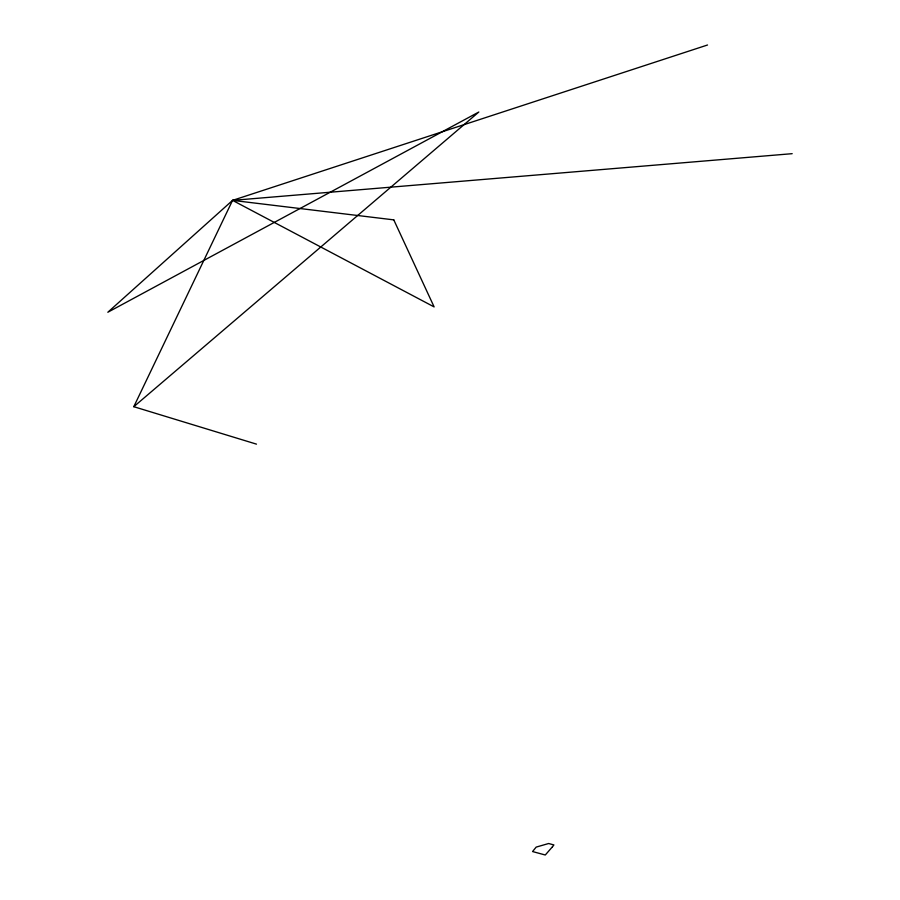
<?xml version="1.0" encoding="UTF-8"?>
<svg xmlns="http://www.w3.org/2000/svg" width="900" height="900" viewBox="0 0 900 900"><rect width="100%" height="100%" fill="white"/><g stroke="black" fill="none" stroke-linecap="round" stroke-linejoin="round"><path stroke-width="1.35" d="M256.477 444.139L133.796 406.699L232.56 200.374L707.524 45M133.796 406.699L478.834 112.016L107.82 312.255L232.56 200.374L792.18 153.675M552.465 846.776L545.276 855L532.553 851.546L536.175 847.102L548.64 843.514L553.905 844.942L552.465 846.776M393.784 219.87L232.56 200.374L434.126 306.911L393.784 219.87"/></g></svg>
